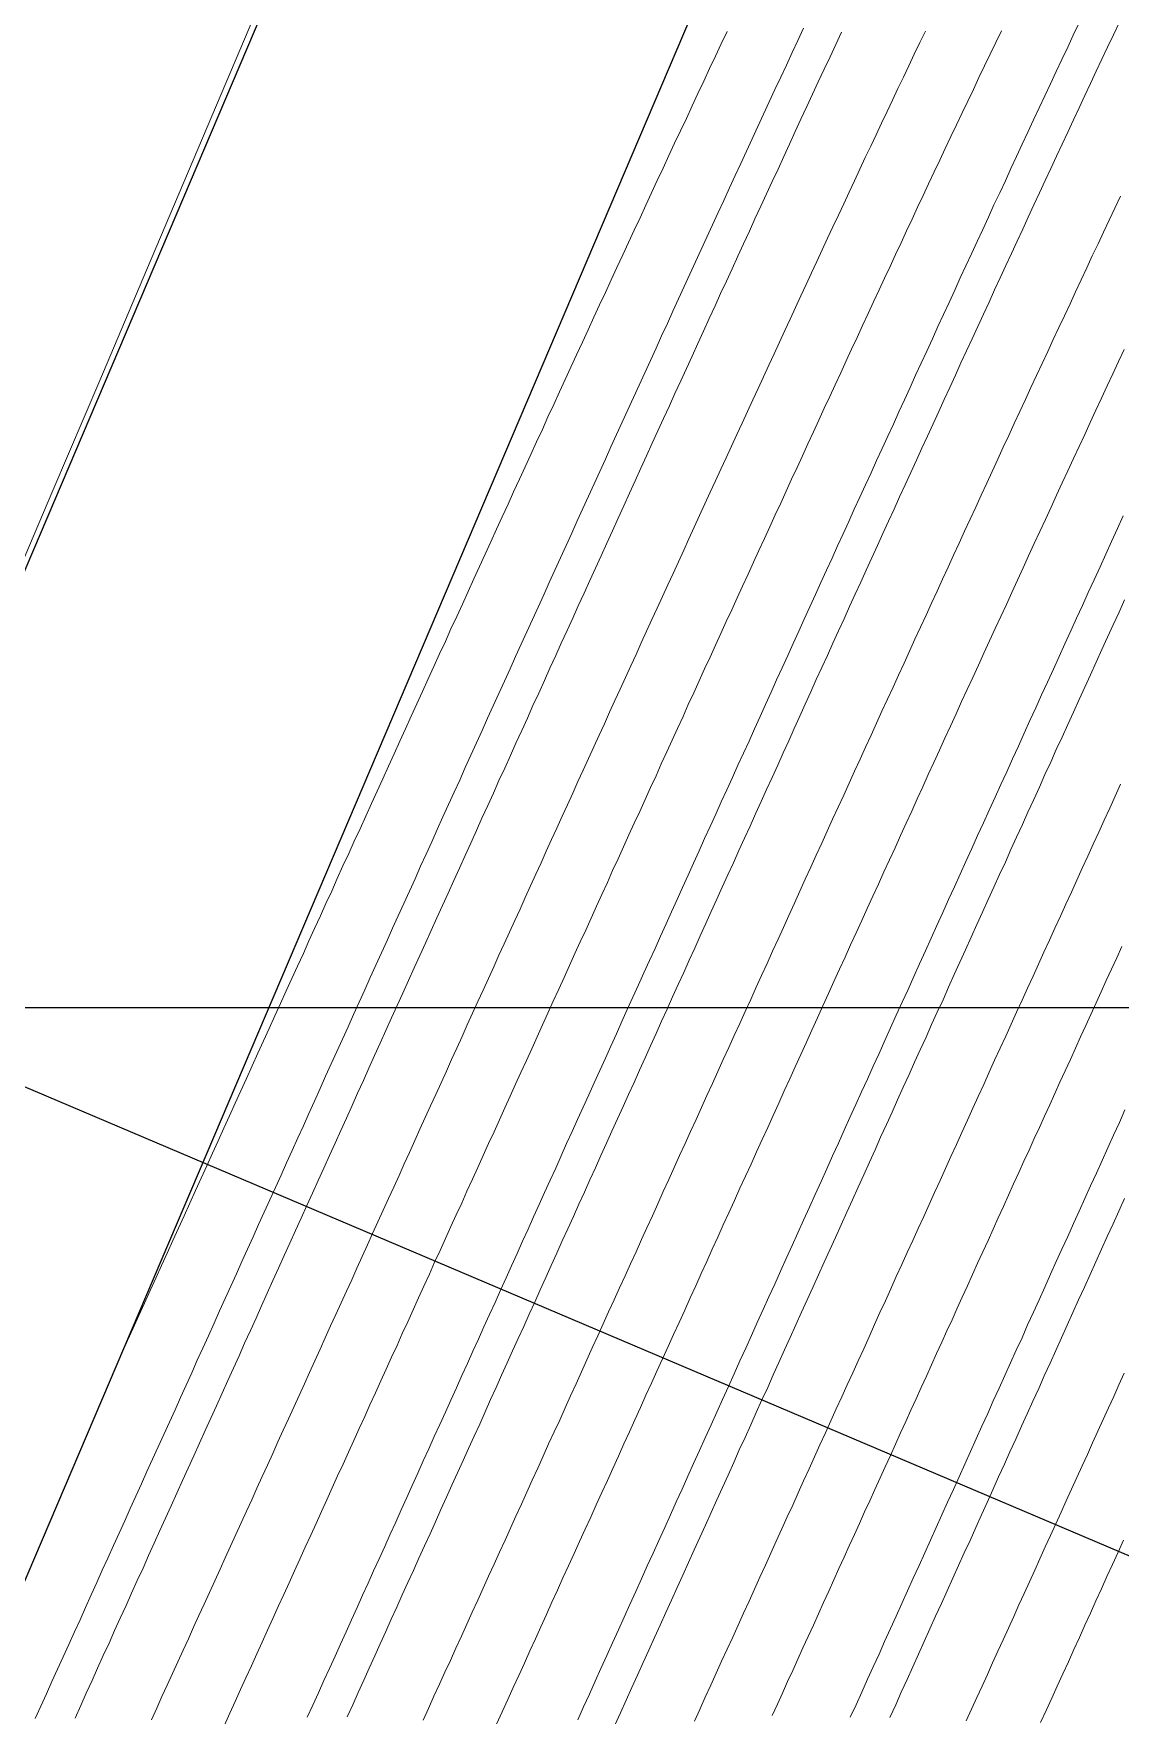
# Model space of a CAD drawing. Extents: x -5208 to -4788, y -2139 to -1842.
# Drawn here: x -4847 to -4840.41, y -1993.56 to -1983.37 of the extents above; entities that cross this region are included whole.
import ezdxf

# ---------------------------------------------------------------- set-up
doc = ezdxf.new("R2010")
doc.units = 0
doc.header["$LTSCALE"] = 7
doc.linetypes.add('CENTER', pattern=[2, 1.25, -0.25, 0.25, -0.25])
for name, color, linetype in [('CL', 1, 'CENTER'), ('D', 2, 'CONTINUOUS'), ('Trimetric', 7, 'CONTINUOUS')]:
    doc.layers.add(name, color=color, linetype=linetype)

# ---------------------------------------------------------------- blocks, each defined once
blk = doc.blocks.new('or')
at = {"layer": 'D'}
for p, q in [((1564.072, 179.358), (1569.15, 199.528)), ((1566.399, 178.772), (1571.477, 198.942))]:
    blk.add_line(p, q, dxfattribs=at)

msp = doc.modelspace()

# ---------------------------------------------------------------- linework, layer by layer
at = {"layer": 'CL'}
msp.add_line((-4848.208, -1989.257), (-4838.543, -1993.36), dxfattribs=at)
at = {"layer": 'D'}
msp.add_line((-4847.383, -1989.267), (-4809.645, -1989.267), dxfattribs=at)
at = {"layer": 'Trimetric', "color": 0, "linetype": 'Continuous', "lineweight": 18}
for points in [[(-4850.281, -1994.139), (-4849.998, -1993.472), (-4849.715, -1992.805), (-4849.431, -1992.138), (-4849.148, -1991.471), (-4848.865, -1990.804), (-4848.582, -1990.137), (-4848.299, -1989.469), (-4848.015, -1988.802), (-4847.732, -1988.135), (-4847.449, -1987.468), (-4847.166, -1986.801), (-4846.883, -1986.134), (-4846.599, -1985.467), (-4846.316, -1984.799), (-4846.033, -1984.132), (-4845.75, -1983.465), (-4845.467, -1982.798), (-4845.184, -1982.131), (-4844.9, -1981.464)], [(-4842.332, -1983.332), (-4842.367, -1983.407), (-4842.402, -1983.481), (-4842.436, -1983.556), (-4842.471, -1983.63), (-4842.506, -1983.705), (-4842.54, -1983.779), (-4842.575, -1983.854), (-4842.609, -1983.928), (-4842.644, -1984.003), (-4842.678, -1984.077), (-4842.713, -1984.152), (-4842.747, -1984.226), (-4842.781, -1984.301), (-4842.816, -1984.376), (-4842.85, -1984.45), (-4842.884, -1984.525), (-4842.919, -1984.599), (-4842.953, -1984.674), (-4842.987, -1984.749), (-4843.022, -1984.823), (-4843.056, -1984.898), (-4843.09, -1984.973), (-4843.124, -1985.047), (-4843.158, -1985.122), (-4843.193, -1985.197), (-4843.227, -1985.271), (-4843.261, -1985.346), (-4843.295, -1985.421), (-4843.329, -1985.495), (-4843.363, -1985.57), (-4843.397, -1985.645), (-4843.432, -1985.719), (-4843.466, -1985.794), (-4843.5, -1985.869), (-4843.534, -1985.944), (-4843.568, -1986.018), (-4843.602, -1986.093), (-4843.636, -1986.168), (-4843.67, -1986.243), (-4843.704, -1986.317), (-4843.738, -1986.392), (-4843.772, -1986.467), (-4843.806, -1986.542), (-4843.84, -1986.616), (-4843.874, -1986.691), (-4843.908, -1986.766), (-4843.942, -1986.841), (-4843.976, -1986.915), (-4844.01, -1986.99), (-4844.044, -1987.065), (-4844.078, -1987.14), (-4844.112, -1987.214), (-4844.146, -1987.289), (-4844.18, -1987.364), (-4844.214, -1987.439), (-4844.248, -1987.514), (-4844.281, -1987.588), (-4844.315, -1987.663), (-4844.349, -1987.738), (-4844.383, -1987.813), (-4844.417, -1987.888), (-4844.451, -1987.962), (-4844.485, -1988.037), (-4844.519, -1988.112), (-4844.553, -1988.187), (-4844.586, -1988.262), (-4844.62, -1988.337), (-4844.654, -1988.411), (-4844.688, -1988.486), (-4844.722, -1988.561), (-4844.756, -1988.636), (-4844.79, -1988.711), (-4844.824, -1988.785), (-4844.857, -1988.86), (-4844.891, -1988.935), (-4844.925, -1989.01), (-4844.959, -1989.085), (-4844.993, -1989.16), (-4845.027, -1989.234), (-4845.061, -1989.309), (-4845.094, -1989.384), (-4845.128, -1989.459), (-4845.162, -1989.534), (-4845.196, -1989.608), (-4845.23, -1989.683), (-4845.264, -1989.758), (-4845.297, -1989.833), (-4845.331, -1989.908), (-4845.365, -1989.983), (-4845.399, -1990.057), (-4845.433, -1990.132), (-4845.467, -1990.207), (-4845.5, -1990.282), (-4845.534, -1990.357), (-4845.568, -1990.432), (-4845.602, -1990.506), (-4845.636, -1990.581), (-4845.67, -1990.656), (-4845.703, -1990.731), (-4845.737, -1990.806), (-4845.771, -1990.881), (-4845.805, -1990.955), (-4845.839, -1991.03), (-4845.873, -1991.105), (-4845.906, -1991.18), (-4845.94, -1991.255), (-4845.974, -1991.33), (-4846.008, -1991.404), (-4846.042, -1991.479), (-4846.076, -1991.554), (-4846.109, -1991.629), (-4846.143, -1991.704), (-4846.177, -1991.779), (-4846.211, -1991.853), (-4846.245, -1991.928), (-4846.279, -1992.003), (-4846.313, -1992.078), (-4846.346, -1992.153), (-4846.38, -1992.227), (-4846.414, -1992.302), (-4846.448, -1992.377), (-4846.482, -1992.452), (-4846.516, -1992.527), (-4846.55, -1992.602), (-4846.584, -1992.676), (-4846.617, -1992.751), (-4846.651, -1992.826), (-4846.685, -1992.901), (-4846.719, -1992.976), (-4846.753, -1993.05), (-4846.787, -1993.125), (-4846.821, -1993.2), (-4846.855, -1993.275), (-4846.889, -1993.35), (-4846.923, -1993.424), (-4846.957, -1993.499), (-4846.991, -1993.574)], [(-4846.749, -1993.572), (-4846.715, -1993.496), (-4846.681, -1993.42), (-4846.646, -1993.345), (-4846.612, -1993.269), (-4846.578, -1993.193), (-4846.543, -1993.118), (-4846.509, -1993.042), (-4846.475, -1992.966), (-4846.44, -1992.89), (-4846.406, -1992.815), (-4846.372, -1992.739), (-4846.337, -1992.663), (-4846.303, -1992.587), (-4846.269, -1992.512), (-4846.235, -1992.436), (-4846.2, -1992.36), (-4846.166, -1992.285), (-4846.132, -1992.209), (-4846.097, -1992.133), (-4846.063, -1992.057), (-4846.029, -1991.982), (-4845.995, -1991.906), (-4845.96, -1991.83), (-4845.926, -1991.754), (-4845.892, -1991.679), (-4845.858, -1991.603), (-4845.823, -1991.527), (-4845.789, -1991.451), (-4845.755, -1991.376), (-4845.721, -1991.3), (-4845.686, -1991.224), (-4845.652, -1991.148), (-4845.618, -1991.073), (-4845.584, -1990.997), (-4845.549, -1990.921), (-4845.515, -1990.845), (-4845.481, -1990.77), (-4845.447, -1990.694), (-4845.412, -1990.618), (-4845.378, -1990.542), (-4845.344, -1990.467), (-4845.31, -1990.391), (-4845.275, -1990.315), (-4845.241, -1990.239), (-4845.207, -1990.164), (-4845.173, -1990.088), (-4845.138, -1990.012), (-4845.104, -1989.936), (-4845.07, -1989.861), (-4845.036, -1989.785), (-4845.001, -1989.709), (-4844.967, -1989.633), (-4844.933, -1989.558), (-4844.899, -1989.482), (-4844.864, -1989.406), (-4844.83, -1989.33), (-4844.796, -1989.255), (-4844.762, -1989.179), (-4844.727, -1989.103), (-4844.693, -1989.027), (-4844.659, -1988.952), (-4844.624, -1988.876), (-4844.59, -1988.8), (-4844.556, -1988.724), (-4844.522, -1988.649), (-4844.487, -1988.573), (-4844.453, -1988.497), (-4844.419, -1988.422), (-4844.384, -1988.346), (-4844.35, -1988.27), (-4844.316, -1988.194), (-4844.282, -1988.119), (-4844.247, -1988.043), (-4844.213, -1987.967), (-4844.179, -1987.891), (-4844.144, -1987.816), (-4844.11, -1987.74), (-4844.076, -1987.664), (-4844.041, -1987.589), (-4844.007, -1987.513), (-4843.973, -1987.437), (-4843.938, -1987.361), (-4843.904, -1987.286), (-4843.87, -1987.21), (-4843.835, -1987.134), (-4843.801, -1987.059), (-4843.766, -1986.983), (-4843.732, -1986.907), (-4843.698, -1986.832), (-4843.663, -1986.756), (-4843.629, -1986.68), (-4843.594, -1986.605), (-4843.56, -1986.529), (-4843.526, -1986.453), (-4843.491, -1986.378), (-4843.457, -1986.302), (-4843.422, -1986.226), (-4843.388, -1986.151), (-4843.353, -1986.075), (-4843.319, -1985.999), (-4843.284, -1985.924), (-4843.25, -1985.848), (-4843.215, -1985.772), (-4843.181, -1985.697), (-4843.146, -1985.621), (-4843.112, -1985.546), (-4843.077, -1985.47), (-4843.042, -1985.394), (-4843.008, -1985.319), (-4842.973, -1985.243), (-4842.939, -1985.168), (-4842.904, -1985.092), (-4842.869, -1985.016), (-4842.835, -1984.941), (-4842.8, -1984.865), (-4842.765, -1984.79), (-4842.731, -1984.714), (-4842.696, -1984.639), (-4842.661, -1984.563), (-4842.627, -1984.488), (-4842.592, -1984.412), (-4842.557, -1984.337), (-4842.522, -1984.261), (-4842.487, -1984.186), (-4842.452, -1984.11), (-4842.418, -1984.035), (-4842.383, -1983.959), (-4842.348, -1983.884), (-4842.313, -1983.808), (-4842.278, -1983.733), (-4842.243, -1983.658), (-4842.208, -1983.582), (-4842.172, -1983.507), (-4842.137, -1983.431), (-4842.102, -1983.356)], [(-4846.478, -1991.389), (-4846.465, -1991.36), (-4846.431, -1991.284), (-4846.397, -1991.209), (-4846.362, -1991.133), (-4846.328, -1991.057), (-4846.294, -1990.982), (-4846.259, -1990.906), (-4846.225, -1990.83), (-4846.19, -1990.755), (-4846.156, -1990.679), (-4846.122, -1990.603), (-4846.087, -1990.528), (-4846.053, -1990.452), (-4846.019, -1990.376), (-4845.984, -1990.301), (-4845.95, -1990.225), (-4845.915, -1990.149), (-4845.881, -1990.074), (-4845.847, -1989.998), (-4845.812, -1989.922), (-4845.778, -1989.847), (-4845.744, -1989.771), (-4845.709, -1989.696), (-4845.675, -1989.62), (-4845.64, -1989.544), (-4845.606, -1989.469), (-4845.572, -1989.393), (-4845.537, -1989.317), (-4845.503, -1989.242), (-4845.469, -1989.166), (-4845.434, -1989.09), (-4845.4, -1989.015), (-4845.365, -1988.939), (-4845.331, -1988.863), (-4845.297, -1988.788), (-4845.262, -1988.712), (-4845.228, -1988.636), (-4845.193, -1988.561), (-4845.159, -1988.485), (-4845.125, -1988.409), (-4845.09, -1988.334), (-4845.056, -1988.258), (-4845.021, -1988.183), (-4844.987, -1988.107), (-4844.952, -1988.031), (-4844.918, -1987.956), (-4844.884, -1987.88), (-4844.849, -1987.804), (-4844.815, -1987.729), (-4844.78, -1987.653), (-4844.746, -1987.578), (-4844.711, -1987.502), (-4844.677, -1987.426), (-4844.642, -1987.351), (-4844.608, -1987.275), (-4844.573, -1987.2), (-4844.539, -1987.124), (-4844.504, -1987.048), (-4844.47, -1986.973), (-4844.435, -1986.897), (-4844.401, -1986.822), (-4844.366, -1986.746), (-4844.332, -1986.67), (-4844.297, -1986.595), (-4844.263, -1986.519), (-4844.228, -1986.444), (-4844.193, -1986.368), (-4844.159, -1986.293), (-4844.124, -1986.217), (-4844.09, -1986.141), (-4844.055, -1986.066), (-4844.02, -1985.99), (-4843.986, -1985.915), (-4843.951, -1985.839), (-4843.916, -1985.764), (-4843.882, -1985.688), (-4843.847, -1985.613), (-4843.812, -1985.537), (-4843.777, -1985.462), (-4843.743, -1985.386), (-4843.708, -1985.311), (-4843.673, -1985.235), (-4843.638, -1985.16), (-4843.604, -1985.084), (-4843.569, -1985.009), (-4843.534, -1984.934), (-4843.499, -1984.858), (-4843.464, -1984.783), (-4843.429, -1984.707), (-4843.394, -1984.632), (-4843.359, -1984.557), (-4843.324, -1984.481), (-4843.289, -1984.406), (-4843.254, -1984.33), (-4843.219, -1984.255), (-4843.184, -1984.18), (-4843.149, -1984.104), (-4843.114, -1984.029), (-4843.079, -1983.954), (-4843.043, -1983.879), (-4843.008, -1983.803), (-4842.973, -1983.728), (-4842.938, -1983.653), (-4842.902, -1983.578), (-4842.867, -1983.503), (-4842.831, -1983.427), (-4842.796, -1983.352)], [(-4841.594, -1983.351), (-4841.628, -1983.42), (-4841.661, -1983.49), (-4841.694, -1983.56), (-4841.727, -1983.629), (-4841.76, -1983.699), (-4841.793, -1983.768), (-4841.826, -1983.838), (-4841.859, -1983.908), (-4841.892, -1983.978), (-4841.925, -1984.047), (-4841.958, -1984.117), (-4841.991, -1984.187), (-4842.023, -1984.257), (-4842.056, -1984.327), (-4842.089, -1984.396), (-4842.121, -1984.466), (-4842.154, -1984.536), (-4842.187, -1984.606), (-4842.219, -1984.676), (-4842.252, -1984.746), (-4842.284, -1984.816), (-4842.317, -1984.885), (-4842.349, -1984.955), (-4842.382, -1985.025), (-4842.414, -1985.095), (-4842.446, -1985.165), (-4842.479, -1985.235), (-4842.511, -1985.305), (-4842.543, -1985.375), (-4842.576, -1985.445), (-4842.608, -1985.515), (-4842.64, -1985.585), (-4842.673, -1985.655), (-4842.705, -1985.725), (-4842.737, -1985.795), (-4842.769, -1985.865), (-4842.802, -1985.935), (-4842.834, -1986.005), (-4842.866, -1986.075), (-4842.898, -1986.145), (-4842.93, -1986.215), (-4842.963, -1986.285), (-4842.995, -1986.356), (-4843.027, -1986.426), (-4843.059, -1986.496), (-4843.091, -1986.566), (-4843.123, -1986.636), (-4843.155, -1986.706), (-4843.187, -1986.776), (-4843.22, -1986.846), (-4843.252, -1986.916), (-4843.284, -1986.986), (-4843.316, -1987.056), (-4843.348, -1987.127), (-4843.38, -1987.197), (-4843.412, -1987.267), (-4843.444, -1987.337), (-4843.476, -1987.407), (-4843.508, -1987.477), (-4843.54, -1987.547), (-4843.572, -1987.617), (-4843.604, -1987.688), (-4843.636, -1987.758), (-4843.668, -1987.828), (-4843.7, -1987.898), (-4843.732, -1987.968), (-4843.764, -1988.038), (-4843.796, -1988.108), (-4843.828, -1988.179), (-4843.86, -1988.249), (-4843.892, -1988.319), (-4843.924, -1988.389), (-4843.956, -1988.459), (-4843.988, -1988.529), (-4844.02, -1988.6), (-4844.051, -1988.67), (-4844.083, -1988.74), (-4844.115, -1988.81), (-4844.147, -1988.88), (-4844.179, -1988.95), (-4844.211, -1989.021), (-4844.243, -1989.091), (-4844.275, -1989.161), (-4844.307, -1989.231), (-4844.339, -1989.301), (-4844.371, -1989.371), (-4844.403, -1989.442), (-4844.435, -1989.512), (-4844.466, -1989.582), (-4844.498, -1989.652), (-4844.53, -1989.722), (-4844.562, -1989.793), (-4844.594, -1989.863), (-4844.626, -1989.933), (-4844.658, -1990.003), (-4844.69, -1990.073), (-4844.722, -1990.144), (-4844.753, -1990.214), (-4844.785, -1990.284), (-4844.817, -1990.354), (-4844.849, -1990.424), (-4844.881, -1990.494), (-4844.913, -1990.565), (-4844.945, -1990.635), (-4844.977, -1990.705), (-4845.009, -1990.775), (-4845.04, -1990.845), (-4845.072, -1990.916), (-4845.104, -1990.986), (-4845.136, -1991.056), (-4845.168, -1991.126), (-4845.2, -1991.196), (-4845.232, -1991.267), (-4845.264, -1991.337), (-4845.296, -1991.407), (-4845.327, -1991.477), (-4845.359, -1991.547), (-4845.391, -1991.617), (-4845.423, -1991.688), (-4845.455, -1991.758), (-4845.487, -1991.828), (-4845.519, -1991.898), (-4845.551, -1991.968), (-4845.583, -1992.039), (-4845.615, -1992.109), (-4845.646, -1992.179), (-4845.678, -1992.249), (-4845.71, -1992.319), (-4845.742, -1992.389), (-4845.774, -1992.46), (-4845.806, -1992.53), (-4845.838, -1992.6), (-4845.87, -1992.67), (-4845.902, -1992.74), (-4845.934, -1992.81), (-4845.966, -1992.881), (-4845.998, -1992.951), (-4846.03, -1993.021), (-4846.062, -1993.091), (-4846.094, -1993.161), (-4846.126, -1993.231), (-4846.158, -1993.301), (-4846.19, -1993.372), (-4846.222, -1993.442), (-4846.254, -1993.512), (-4846.286, -1993.582)], [(-4845.844, -1993.615), (-4845.811, -1993.543), (-4845.779, -1993.471), (-4845.746, -1993.399), (-4845.713, -1993.327), (-4845.68, -1993.255), (-4845.648, -1993.183), (-4845.615, -1993.111), (-4845.582, -1993.04), (-4845.549, -1992.968), (-4845.517, -1992.896), (-4845.484, -1992.824), (-4845.451, -1992.752), (-4845.419, -1992.68), (-4845.386, -1992.608), (-4845.353, -1992.536), (-4845.32, -1992.464), (-4845.288, -1992.392), (-4845.255, -1992.321), (-4845.222, -1992.249), (-4845.19, -1992.177), (-4845.157, -1992.105), (-4845.124, -1992.033), (-4845.091, -1991.961), (-4845.059, -1991.889), (-4845.026, -1991.817), (-4844.993, -1991.745), (-4844.961, -1991.673), (-4844.928, -1991.601), (-4844.895, -1991.529), (-4844.863, -1991.458), (-4844.83, -1991.386), (-4844.797, -1991.314), (-4844.765, -1991.242), (-4844.732, -1991.17), (-4844.699, -1991.098), (-4844.667, -1991.026), (-4844.634, -1990.954), (-4844.601, -1990.882), (-4844.569, -1990.81), (-4844.536, -1990.738), (-4844.503, -1990.666), (-4844.471, -1990.594), (-4844.438, -1990.523), (-4844.405, -1990.451), (-4844.373, -1990.379), (-4844.34, -1990.307), (-4844.307, -1990.235), (-4844.275, -1990.163), (-4844.242, -1990.091), (-4844.209, -1990.019), (-4844.176, -1989.947), (-4844.144, -1989.875), (-4844.111, -1989.803), (-4844.078, -1989.731), (-4844.046, -1989.66), (-4844.013, -1989.588), (-4843.98, -1989.516), (-4843.948, -1989.444), (-4843.915, -1989.372), (-4843.882, -1989.3), (-4843.85, -1989.228), (-4843.817, -1989.156), (-4843.784, -1989.084), (-4843.751, -1989.012), (-4843.719, -1988.94), (-4843.686, -1988.868), (-4843.653, -1988.797), (-4843.621, -1988.725), (-4843.588, -1988.653), (-4843.555, -1988.581), (-4843.522, -1988.509), (-4843.49, -1988.437), (-4843.457, -1988.365), (-4843.424, -1988.293), (-4843.391, -1988.221), (-4843.359, -1988.15), (-4843.326, -1988.078), (-4843.293, -1988.006), (-4843.26, -1987.934), (-4843.227, -1987.862), (-4843.195, -1987.79), (-4843.162, -1987.718), (-4843.129, -1987.646), (-4843.096, -1987.575), (-4843.063, -1987.503), (-4843.031, -1987.431), (-4842.998, -1987.359), (-4842.965, -1987.287), (-4842.932, -1987.215), (-4842.899, -1987.143), (-4842.866, -1987.072), (-4842.834, -1987), (-4842.801, -1986.928), (-4842.768, -1986.856), (-4842.735, -1986.784), (-4842.702, -1986.713), (-4842.669, -1986.641), (-4842.636, -1986.569), (-4842.603, -1986.497), (-4842.57, -1986.425), (-4842.537, -1986.354), (-4842.504, -1986.282), (-4842.471, -1986.21), (-4842.438, -1986.138), (-4842.405, -1986.066), (-4842.372, -1985.995), (-4842.339, -1985.923), (-4842.306, -1985.851), (-4842.273, -1985.779), (-4842.24, -1985.708), (-4842.207, -1985.636), (-4842.174, -1985.564), (-4842.14, -1985.493), (-4842.107, -1985.421), (-4842.074, -1985.349), (-4842.041, -1985.277), (-4842.008, -1985.206), (-4841.975, -1985.134), (-4841.941, -1985.062), (-4841.908, -1984.991), (-4841.875, -1984.919), (-4841.841, -1984.848), (-4841.808, -1984.776), (-4841.775, -1984.704), (-4841.741, -1984.633), (-4841.708, -1984.561), (-4841.674, -1984.49), (-4841.641, -1984.418), (-4841.607, -1984.347), (-4841.574, -1984.275), (-4841.54, -1984.204), (-4841.506, -1984.132), (-4841.473, -1984.061), (-4841.439, -1983.989), (-4841.405, -1983.918), (-4841.371, -1983.846), (-4841.337, -1983.775), (-4841.303, -1983.704), (-4841.269, -1983.632), (-4841.235, -1983.561), (-4841.201, -1983.49), (-4841.167, -1983.419), (-4841.133, -1983.348)], [(-4840.662, -1983.301), (-4840.697, -1983.375), (-4840.731, -1983.448), (-4840.766, -1983.522), (-4840.8, -1983.595), (-4840.835, -1983.669), (-4840.869, -1983.742), (-4840.904, -1983.816), (-4840.938, -1983.889), (-4840.972, -1983.963), (-4841.007, -1984.036), (-4841.041, -1984.11), (-4841.075, -1984.183), (-4841.109, -1984.257), (-4841.143, -1984.331), (-4841.178, -1984.404), (-4841.212, -1984.478), (-4841.246, -1984.552), (-4841.28, -1984.625), (-4841.314, -1984.699), (-4841.348, -1984.773), (-4841.382, -1984.846), (-4841.416, -1984.92), (-4841.45, -1984.994), (-4841.484, -1985.068), (-4841.518, -1985.141), (-4841.551, -1985.215), (-4841.585, -1985.289), (-4841.619, -1985.362), (-4841.653, -1985.436), (-4841.687, -1985.51), (-4841.721, -1985.584), (-4841.755, -1985.658), (-4841.788, -1985.731), (-4841.822, -1985.805), (-4841.856, -1985.879), (-4841.89, -1985.953), (-4841.923, -1986.027), (-4841.957, -1986.1), (-4841.991, -1986.174), (-4842.025, -1986.248), (-4842.058, -1986.322), (-4842.092, -1986.396), (-4842.126, -1986.47), (-4842.159, -1986.543), (-4842.193, -1986.617), (-4842.227, -1986.691), (-4842.26, -1986.765), (-4842.294, -1986.839), (-4842.328, -1986.913), (-4842.361, -1986.987), (-4842.395, -1987.061), (-4842.428, -1987.134), (-4842.462, -1987.208), (-4842.496, -1987.282), (-4842.529, -1987.356), (-4842.563, -1987.43), (-4842.596, -1987.504), (-4842.63, -1987.578), (-4842.663, -1987.652), (-4842.697, -1987.726), (-4842.73, -1987.799), (-4842.764, -1987.873), (-4842.798, -1987.947), (-4842.831, -1988.021), (-4842.865, -1988.095), (-4842.898, -1988.169), (-4842.932, -1988.243), (-4842.965, -1988.317), (-4842.999, -1988.391), (-4843.032, -1988.465), (-4843.066, -1988.539), (-4843.099, -1988.613), (-4843.133, -1988.687), (-4843.166, -1988.76), (-4843.2, -1988.834), (-4843.233, -1988.908), (-4843.267, -1988.982), (-4843.3, -1989.056), (-4843.334, -1989.13), (-4843.367, -1989.204), (-4843.401, -1989.278), (-4843.434, -1989.352), (-4843.467, -1989.426), (-4843.501, -1989.5), (-4843.534, -1989.574), (-4843.568, -1989.648), (-4843.601, -1989.722), (-4843.635, -1989.796), (-4843.668, -1989.87), (-4843.702, -1989.944), (-4843.735, -1990.018), (-4843.769, -1990.091), (-4843.802, -1990.165), (-4843.835, -1990.239), (-4843.869, -1990.313), (-4843.902, -1990.387), (-4843.936, -1990.461), (-4843.969, -1990.535), (-4844.003, -1990.609), (-4844.036, -1990.683), (-4844.069, -1990.757), (-4844.103, -1990.831), (-4844.136, -1990.905), (-4844.17, -1990.979), (-4844.203, -1991.053), (-4844.237, -1991.127), (-4844.27, -1991.201), (-4844.304, -1991.275), (-4844.337, -1991.349), (-4844.37, -1991.423), (-4844.404, -1991.497), (-4844.437, -1991.571), (-4844.471, -1991.645), (-4844.504, -1991.719), (-4844.538, -1991.792), (-4844.571, -1991.866), (-4844.604, -1991.94), (-4844.638, -1992.014), (-4844.671, -1992.088), (-4844.705, -1992.162), (-4844.738, -1992.236), (-4844.772, -1992.31), (-4844.805, -1992.384), (-4844.839, -1992.458), (-4844.872, -1992.532), (-4844.906, -1992.606), (-4844.939, -1992.68), (-4844.973, -1992.754), (-4845.006, -1992.828), (-4845.039, -1992.902), (-4845.073, -1992.976), (-4845.106, -1993.05), (-4845.14, -1993.124), (-4845.173, -1993.197), (-4845.207, -1993.271), (-4845.24, -1993.345), (-4845.274, -1993.419), (-4845.307, -1993.493), (-4845.341, -1993.567)], [(-4845.1, -1993.564), (-4845.066, -1993.491), (-4845.033, -1993.417), (-4844.999, -1993.343), (-4844.966, -1993.269), (-4844.932, -1993.195), (-4844.899, -1993.121), (-4844.865, -1993.047), (-4844.832, -1992.973), (-4844.798, -1992.899), (-4844.765, -1992.825), (-4844.731, -1992.751), (-4844.698, -1992.677), (-4844.664, -1992.603), (-4844.631, -1992.529), (-4844.597, -1992.456), (-4844.564, -1992.382), (-4844.531, -1992.308), (-4844.497, -1992.234), (-4844.464, -1992.16), (-4844.43, -1992.086), (-4844.397, -1992.012), (-4844.363, -1991.938), (-4844.33, -1991.864), (-4844.296, -1991.79), (-4844.263, -1991.716), (-4844.23, -1991.642), (-4844.196, -1991.568), (-4844.163, -1991.494), (-4844.129, -1991.42), (-4844.096, -1991.346), (-4844.062, -1991.272), (-4844.029, -1991.199), (-4843.996, -1991.125), (-4843.962, -1991.051), (-4843.929, -1990.977), (-4843.895, -1990.903), (-4843.862, -1990.829), (-4843.828, -1990.755), (-4843.795, -1990.681), (-4843.762, -1990.607), (-4843.728, -1990.533), (-4843.695, -1990.459), (-4843.661, -1990.385), (-4843.628, -1990.311), (-4843.594, -1990.237), (-4843.561, -1990.163), (-4843.527, -1990.089), (-4843.494, -1990.015), (-4843.461, -1989.941), (-4843.427, -1989.867), (-4843.394, -1989.794), (-4843.36, -1989.72), (-4843.327, -1989.646), (-4843.293, -1989.572), (-4843.26, -1989.498), (-4843.226, -1989.424), (-4843.193, -1989.35), (-4843.159, -1989.276), (-4843.126, -1989.202), (-4843.093, -1989.128), (-4843.059, -1989.054), (-4843.026, -1988.98), (-4842.992, -1988.906), (-4842.959, -1988.832), (-4842.925, -1988.758), (-4842.892, -1988.685), (-4842.858, -1988.611), (-4842.825, -1988.537), (-4842.791, -1988.463), (-4842.758, -1988.389), (-4842.724, -1988.315), (-4842.691, -1988.241), (-4842.657, -1988.167), (-4842.624, -1988.093), (-4842.59, -1988.019), (-4842.557, -1987.945), (-4842.523, -1987.872), (-4842.489, -1987.798), (-4842.456, -1987.724), (-4842.422, -1987.65), (-4842.389, -1987.576), (-4842.355, -1987.502), (-4842.322, -1987.428), (-4842.288, -1987.354), (-4842.255, -1987.28), (-4842.221, -1987.207), (-4842.187, -1987.133), (-4842.154, -1987.059), (-4842.12, -1986.985), (-4842.086, -1986.911), (-4842.053, -1986.837), (-4842.019, -1986.763), (-4841.986, -1986.69), (-4841.952, -1986.616), (-4841.918, -1986.542), (-4841.885, -1986.468), (-4841.851, -1986.394), (-4841.817, -1986.32), (-4841.783, -1986.247), (-4841.75, -1986.173), (-4841.716, -1986.099), (-4841.682, -1986.025), (-4841.648, -1985.951), (-4841.615, -1985.878), (-4841.581, -1985.804), (-4841.547, -1985.73), (-4841.513, -1985.656), (-4841.479, -1985.582), (-4841.446, -1985.509), (-4841.412, -1985.435), (-4841.378, -1985.361), (-4841.344, -1985.287), (-4841.31, -1985.214), (-4841.276, -1985.14), (-4841.242, -1985.066), (-4841.208, -1984.993), (-4841.174, -1984.919), (-4841.14, -1984.845), (-4841.106, -1984.771), (-4841.072, -1984.698), (-4841.038, -1984.624), (-4841.004, -1984.55), (-4840.97, -1984.477), (-4840.936, -1984.403), (-4840.902, -1984.33), (-4840.868, -1984.256), (-4840.833, -1984.182), (-4840.799, -1984.109), (-4840.765, -1984.035), (-4840.731, -1983.962), (-4840.696, -1983.888), (-4840.662, -1983.815), (-4840.627, -1983.741), (-4840.593, -1983.668), (-4840.558, -1983.594), (-4840.524, -1983.521), (-4840.489, -1983.447), (-4840.454, -1983.374), (-4840.42, -1983.301)], [(-4840.411, -1984.351), (-4840.445, -1984.423), (-4840.479, -1984.495), (-4840.513, -1984.568), (-4840.547, -1984.64), (-4840.582, -1984.712), (-4840.615, -1984.785), (-4840.649, -1984.857), (-4840.683, -1984.93), (-4840.717, -1985.002), (-4840.751, -1985.075), (-4840.785, -1985.147), (-4840.819, -1985.22), (-4840.852, -1985.292), (-4840.886, -1985.365), (-4840.92, -1985.437), (-4840.954, -1985.51), (-4840.987, -1985.582), (-4841.021, -1985.655), (-4841.055, -1985.727), (-4841.088, -1985.8), (-4841.122, -1985.872), (-4841.155, -1985.945), (-4841.189, -1986.018), (-4841.222, -1986.09), (-4841.256, -1986.163), (-4841.289, -1986.235), (-4841.323, -1986.308), (-4841.356, -1986.381), (-4841.39, -1986.453), (-4841.423, -1986.526), (-4841.456, -1986.599), (-4841.49, -1986.671), (-4841.523, -1986.744), (-4841.557, -1986.817), (-4841.59, -1986.889), (-4841.623, -1986.962), (-4841.657, -1987.035), (-4841.69, -1987.107), (-4841.723, -1987.18), (-4841.757, -1987.253), (-4841.79, -1987.326), (-4841.823, -1987.398), (-4841.857, -1987.471), (-4841.89, -1987.544), (-4841.923, -1987.616), (-4841.956, -1987.689), (-4841.99, -1987.762), (-4842.023, -1987.835), (-4842.056, -1987.907), (-4842.089, -1987.98), (-4842.122, -1988.053), (-4842.156, -1988.126), (-4842.189, -1988.198), (-4842.222, -1988.271), (-4842.255, -1988.344), (-4842.289, -1988.417), (-4842.322, -1988.489), (-4842.355, -1988.562), (-4842.388, -1988.635), (-4842.421, -1988.708), (-4842.454, -1988.781), (-4842.487, -1988.853), (-4842.521, -1988.926), (-4842.554, -1988.999), (-4842.587, -1989.072), (-4842.62, -1989.144), (-4842.653, -1989.217), (-4842.686, -1989.29), (-4842.719, -1989.363), (-4842.753, -1989.436), (-4842.786, -1989.508), (-4842.819, -1989.581), (-4842.852, -1989.654), (-4842.885, -1989.727), (-4842.918, -1989.8), (-4842.951, -1989.872), (-4842.984, -1989.945), (-4843.017, -1990.018), (-4843.05, -1990.091), (-4843.084, -1990.164), (-4843.117, -1990.236), (-4843.15, -1990.309), (-4843.183, -1990.382), (-4843.216, -1990.455), (-4843.249, -1990.528), (-4843.282, -1990.601), (-4843.315, -1990.673), (-4843.348, -1990.746), (-4843.381, -1990.819), (-4843.414, -1990.892), (-4843.448, -1990.965), (-4843.481, -1991.037), (-4843.514, -1991.11), (-4843.547, -1991.183), (-4843.58, -1991.256), (-4843.613, -1991.329), (-4843.646, -1991.401), (-4843.679, -1991.474), (-4843.712, -1991.547), (-4843.745, -1991.62), (-4843.778, -1991.693), (-4843.811, -1991.766), (-4843.845, -1991.838), (-4843.878, -1991.911), (-4843.911, -1991.984), (-4843.944, -1992.057), (-4843.977, -1992.13), (-4844.01, -1992.202), (-4844.043, -1992.275), (-4844.076, -1992.348), (-4844.109, -1992.421), (-4844.142, -1992.494), (-4844.175, -1992.566), (-4844.209, -1992.639), (-4844.242, -1992.712), (-4844.275, -1992.785), (-4844.308, -1992.858), (-4844.341, -1992.93), (-4844.374, -1993.003), (-4844.407, -1993.076), (-4844.44, -1993.149), (-4844.473, -1993.222), (-4844.507, -1993.294), (-4844.54, -1993.367), (-4844.573, -1993.44), (-4844.606, -1993.513), (-4844.639, -1993.585)], [(-4844.193, -1993.608), (-4844.16, -1993.534), (-4844.126, -1993.46), (-4844.092, -1993.386), (-4844.059, -1993.313), (-4844.025, -1993.239), (-4843.992, -1993.165), (-4843.958, -1993.091), (-4843.925, -1993.018), (-4843.891, -1992.944), (-4843.858, -1992.87), (-4843.824, -1992.796), (-4843.791, -1992.723), (-4843.757, -1992.649), (-4843.723, -1992.575), (-4843.69, -1992.501), (-4843.656, -1992.428), (-4843.623, -1992.354), (-4843.589, -1992.28), (-4843.556, -1992.206), (-4843.522, -1992.132), (-4843.489, -1992.059), (-4843.455, -1991.985), (-4843.422, -1991.911), (-4843.388, -1991.837), (-4843.355, -1991.764), (-4843.321, -1991.69), (-4843.288, -1991.616), (-4843.254, -1991.542), (-4843.221, -1991.469), (-4843.187, -1991.395), (-4843.154, -1991.321), (-4843.12, -1991.247), (-4843.087, -1991.174), (-4843.053, -1991.1), (-4843.02, -1991.026), (-4842.986, -1990.952), (-4842.953, -1990.879), (-4842.919, -1990.805), (-4842.886, -1990.731), (-4842.852, -1990.657), (-4842.819, -1990.583), (-4842.785, -1990.51), (-4842.751, -1990.436), (-4842.718, -1990.362), (-4842.684, -1990.288), (-4842.651, -1990.215), (-4842.617, -1990.141), (-4842.584, -1990.067), (-4842.55, -1989.993), (-4842.517, -1989.92), (-4842.483, -1989.846), (-4842.45, -1989.772), (-4842.416, -1989.698), (-4842.383, -1989.625), (-4842.349, -1989.551), (-4842.315, -1989.477), (-4842.282, -1989.403), (-4842.248, -1989.33), (-4842.215, -1989.256), (-4842.181, -1989.182), (-4842.148, -1989.108), (-4842.114, -1989.035), (-4842.08, -1988.961), (-4842.047, -1988.887), (-4842.013, -1988.814), (-4841.98, -1988.74), (-4841.946, -1988.666), (-4841.912, -1988.592), (-4841.879, -1988.519), (-4841.845, -1988.445), (-4841.812, -1988.371), (-4841.778, -1988.298), (-4841.744, -1988.224), (-4841.711, -1988.15), (-4841.677, -1988.076), (-4841.643, -1988.003), (-4841.61, -1987.929), (-4841.576, -1987.855), (-4841.542, -1987.782), (-4841.509, -1987.708), (-4841.475, -1987.634), (-4841.441, -1987.561), (-4841.407, -1987.487), (-4841.374, -1987.413), (-4841.34, -1987.34), (-4841.306, -1987.266), (-4841.272, -1987.192), (-4841.239, -1987.119), (-4841.205, -1987.045), (-4841.171, -1986.971), (-4841.137, -1986.898), (-4841.103, -1986.824), (-4841.07, -1986.751), (-4841.036, -1986.677), (-4841.002, -1986.603), (-4840.968, -1986.53), (-4840.934, -1986.456), (-4840.9, -1986.383), (-4840.866, -1986.309), (-4840.832, -1986.235), (-4840.798, -1986.162), (-4840.764, -1986.088), (-4840.73, -1986.015), (-4840.696, -1985.941), (-4840.662, -1985.868), (-4840.628, -1985.794), (-4840.594, -1985.721), (-4840.56, -1985.647), (-4840.526, -1985.574), (-4840.492, -1985.5), (-4840.458, -1985.427), (-4840.423, -1985.353), (-4840.389, -1985.28)], [(-4840.394, -1986.287), (-4840.429, -1986.365), (-4840.465, -1986.442), (-4840.5, -1986.52), (-4840.535, -1986.597), (-4840.571, -1986.675), (-4840.606, -1986.752), (-4840.642, -1986.83), (-4840.677, -1986.907), (-4840.713, -1986.985), (-4840.748, -1987.062), (-4840.783, -1987.14), (-4840.818, -1987.217), (-4840.854, -1987.295), (-4840.889, -1987.372), (-4840.924, -1987.45), (-4840.96, -1987.527), (-4840.995, -1987.605), (-4841.03, -1987.682), (-4841.066, -1987.76), (-4841.101, -1987.838), (-4841.136, -1987.915), (-4841.171, -1987.993), (-4841.207, -1988.07), (-4841.242, -1988.148), (-4841.277, -1988.225), (-4841.312, -1988.303), (-4841.348, -1988.381), (-4841.383, -1988.458), (-4841.418, -1988.536), (-4841.453, -1988.613), (-4841.488, -1988.691), (-4841.524, -1988.769), (-4841.559, -1988.846), (-4841.594, -1988.924), (-4841.629, -1989.001), (-4841.664, -1989.079), (-4841.699, -1989.157), (-4841.735, -1989.234), (-4841.77, -1989.312), (-4841.805, -1989.39), (-4841.84, -1989.467), (-4841.875, -1989.545), (-4841.91, -1989.622), (-4841.945, -1989.7), (-4841.981, -1989.778), (-4842.016, -1989.855), (-4842.051, -1989.933), (-4842.086, -1990.01), (-4842.121, -1990.088), (-4842.156, -1990.166), (-4842.191, -1990.243), (-4842.226, -1990.321), (-4842.262, -1990.399), (-4842.297, -1990.476), (-4842.332, -1990.554), (-4842.367, -1990.632), (-4842.402, -1990.709), (-4842.437, -1990.787), (-4842.472, -1990.864), (-4842.507, -1990.942), (-4842.542, -1991.02), (-4842.578, -1991.097), (-4842.613, -1991.175), (-4842.648, -1991.253), (-4842.683, -1991.33), (-4842.718, -1991.408), (-4842.753, -1991.486), (-4842.788, -1991.563), (-4842.823, -1991.641), (-4842.858, -1991.718), (-4842.893, -1991.796), (-4842.929, -1991.874), (-4842.964, -1991.951), (-4842.999, -1992.029), (-4843.034, -1992.107), (-4843.069, -1992.184), (-4843.104, -1992.262), (-4843.139, -1992.34), (-4843.174, -1992.417), (-4843.209, -1992.495), (-4843.245, -1992.572), (-4843.28, -1992.65), (-4843.315, -1992.728), (-4843.35, -1992.805), (-4843.385, -1992.883), (-4843.42, -1992.961), (-4843.455, -1993.038), (-4843.49, -1993.116), (-4843.526, -1993.193), (-4843.561, -1993.271), (-4843.596, -1993.349), (-4843.631, -1993.426), (-4843.666, -1993.504), (-4843.701, -1993.582)], [(-4843.476, -1993.614), (-4843.442, -1993.539), (-4843.407, -1993.463), (-4843.373, -1993.387), (-4843.339, -1993.311), (-4843.304, -1993.236), (-4843.27, -1993.16), (-4843.236, -1993.084), (-4843.202, -1993.008), (-4843.167, -1992.932), (-4843.133, -1992.857), (-4843.099, -1992.781), (-4843.064, -1992.705), (-4843.03, -1992.629), (-4842.996, -1992.553), (-4842.962, -1992.478), (-4842.927, -1992.402), (-4842.893, -1992.326), (-4842.859, -1992.25), (-4842.824, -1992.174), (-4842.79, -1992.099), (-4842.756, -1992.023), (-4842.722, -1991.947), (-4842.687, -1991.871), (-4842.653, -1991.795), (-4842.619, -1991.72), (-4842.585, -1991.644), (-4842.55, -1991.568), (-4842.516, -1991.492), (-4842.482, -1991.417), (-4842.448, -1991.341), (-4842.413, -1991.265), (-4842.379, -1991.189), (-4842.345, -1991.113), (-4842.31, -1991.038), (-4842.276, -1990.962), (-4842.242, -1990.886), (-4842.208, -1990.81), (-4842.173, -1990.734), (-4842.139, -1990.659), (-4842.105, -1990.583), (-4842.071, -1990.507), (-4842.036, -1990.431), (-4842.002, -1990.355), (-4841.968, -1990.28), (-4841.933, -1990.204), (-4841.899, -1990.128), (-4841.865, -1990.052), (-4841.83, -1989.976), (-4841.796, -1989.901), (-4841.762, -1989.825), (-4841.728, -1989.749), (-4841.693, -1989.673), (-4841.659, -1989.598), (-4841.625, -1989.522), (-4841.59, -1989.446), (-4841.556, -1989.37), (-4841.522, -1989.294), (-4841.487, -1989.219), (-4841.453, -1989.143), (-4841.419, -1989.067), (-4841.384, -1988.991), (-4841.35, -1988.916), (-4841.316, -1988.84), (-4841.281, -1988.764), (-4841.247, -1988.688), (-4841.213, -1988.613), (-4841.178, -1988.537), (-4841.144, -1988.461), (-4841.109, -1988.385), (-4841.075, -1988.31), (-4841.041, -1988.234), (-4841.006, -1988.158), (-4840.972, -1988.082), (-4840.937, -1988.007), (-4840.903, -1987.931), (-4840.869, -1987.855), (-4840.834, -1987.78), (-4840.8, -1987.704), (-4840.765, -1987.628), (-4840.731, -1987.552), (-4840.696, -1987.477), (-4840.662, -1987.401), (-4840.627, -1987.325), (-4840.593, -1987.25), (-4840.558, -1987.174), (-4840.524, -1987.098), (-4840.489, -1987.023), (-4840.455, -1986.947), (-4840.42, -1986.871), (-4840.386, -1986.796)], [(-4840.41, -1987.913), (-4840.443, -1987.985), (-4840.476, -1988.058), (-4840.51, -1988.131), (-4840.543, -1988.204), (-4840.576, -1988.276), (-4840.609, -1988.349), (-4840.643, -1988.422), (-4840.676, -1988.495), (-4840.709, -1988.567), (-4840.742, -1988.64), (-4840.775, -1988.713), (-4840.809, -1988.786), (-4840.842, -1988.858), (-4840.875, -1988.931), (-4840.908, -1989.004), (-4840.941, -1989.077), (-4840.975, -1989.149), (-4841.008, -1989.222), (-4841.041, -1989.295), (-4841.074, -1989.368), (-4841.107, -1989.441), (-4841.14, -1989.513), (-4841.174, -1989.586), (-4841.207, -1989.659), (-4841.24, -1989.732), (-4841.273, -1989.805), (-4841.306, -1989.877), (-4841.339, -1989.95), (-4841.372, -1990.023), (-4841.406, -1990.096), (-4841.439, -1990.169), (-4841.472, -1990.242), (-4841.505, -1990.314), (-4841.538, -1990.387), (-4841.571, -1990.46), (-4841.604, -1990.533), (-4841.637, -1990.606), (-4841.67, -1990.678), (-4841.704, -1990.751), (-4841.737, -1990.824), (-4841.77, -1990.897), (-4841.803, -1990.97), (-4841.836, -1991.043), (-4841.869, -1991.115), (-4841.902, -1991.188), (-4841.935, -1991.261), (-4841.968, -1991.334), (-4842.001, -1991.407), (-4842.034, -1991.48), (-4842.068, -1991.552), (-4842.101, -1991.625), (-4842.134, -1991.698), (-4842.167, -1991.771), (-4842.2, -1991.844), (-4842.233, -1991.917), (-4842.266, -1991.989), (-4842.299, -1992.062), (-4842.332, -1992.135), (-4842.365, -1992.208), (-4842.398, -1992.281), (-4842.432, -1992.353), (-4842.465, -1992.426), (-4842.498, -1992.499), (-4842.531, -1992.572), (-4842.564, -1992.645), (-4842.597, -1992.718), (-4842.63, -1992.79), (-4842.663, -1992.863), (-4842.696, -1992.936), (-4842.729, -1993.009), (-4842.762, -1993.082), (-4842.796, -1993.155), (-4842.829, -1993.227), (-4842.862, -1993.3), (-4842.895, -1993.373), (-4842.928, -1993.446), (-4842.961, -1993.519), (-4842.994, -1993.591)], [(-4842.523, -1993.557), (-4842.491, -1993.488), (-4842.46, -1993.42), (-4842.429, -1993.351), (-4842.398, -1993.283), (-4842.367, -1993.214), (-4842.336, -1993.146), (-4842.304, -1993.077), (-4842.273, -1993.009), (-4842.242, -1992.94), (-4842.211, -1992.871), (-4842.18, -1992.803), (-4842.149, -1992.734), (-4842.118, -1992.666), (-4842.086, -1992.597), (-4842.055, -1992.529), (-4842.024, -1992.46), (-4841.993, -1992.392), (-4841.962, -1992.323), (-4841.931, -1992.255), (-4841.9, -1992.186), (-4841.868, -1992.117), (-4841.837, -1992.049), (-4841.806, -1991.98), (-4841.775, -1991.912), (-4841.744, -1991.843), (-4841.713, -1991.775), (-4841.682, -1991.706), (-4841.65, -1991.638), (-4841.619, -1991.569), (-4841.588, -1991.501), (-4841.557, -1991.432), (-4841.526, -1991.363), (-4841.495, -1991.295), (-4841.464, -1991.226), (-4841.432, -1991.158), (-4841.401, -1991.089), (-4841.37, -1991.021), (-4841.339, -1990.952), (-4841.308, -1990.884), (-4841.277, -1990.815), (-4841.246, -1990.747), (-4841.214, -1990.678), (-4841.183, -1990.61), (-4841.152, -1990.541), (-4841.121, -1990.472), (-4841.09, -1990.404), (-4841.059, -1990.335), (-4841.027, -1990.267), (-4840.996, -1990.198), (-4840.965, -1990.13), (-4840.934, -1990.061), (-4840.903, -1989.993), (-4840.871, -1989.924), (-4840.84, -1989.856), (-4840.809, -1989.787), (-4840.778, -1989.719), (-4840.747, -1989.65), (-4840.715, -1989.582), (-4840.684, -1989.513), (-4840.653, -1989.445), (-4840.622, -1989.376), (-4840.591, -1989.308), (-4840.559, -1989.239), (-4840.528, -1989.171), (-4840.497, -1989.102), (-4840.466, -1989.034), (-4840.434, -1988.965), (-4840.403, -1988.897)], [(-4840.384, -1989.886), (-4840.418, -1989.963), (-4840.453, -1990.04), (-4840.488, -1990.116), (-4840.523, -1990.193), (-4840.557, -1990.27), (-4840.592, -1990.346), (-4840.627, -1990.423), (-4840.661, -1990.5), (-4840.696, -1990.576), (-4840.731, -1990.653), (-4840.766, -1990.73), (-4840.8, -1990.806), (-4840.835, -1990.883), (-4840.87, -1990.96), (-4840.904, -1991.037), (-4840.939, -1991.113), (-4840.974, -1991.19), (-4841.008, -1991.267), (-4841.043, -1991.343), (-4841.078, -1991.42), (-4841.112, -1991.497), (-4841.147, -1991.573), (-4841.182, -1991.65), (-4841.216, -1991.727), (-4841.251, -1991.803), (-4841.286, -1991.88), (-4841.32, -1991.957), (-4841.355, -1992.033), (-4841.39, -1992.11), (-4841.424, -1992.187), (-4841.459, -1992.264), (-4841.494, -1992.34), (-4841.528, -1992.417), (-4841.563, -1992.494), (-4841.598, -1992.57), (-4841.632, -1992.647), (-4841.667, -1992.724), (-4841.702, -1992.8), (-4841.736, -1992.877), (-4841.771, -1992.954), (-4841.806, -1993.03), (-4841.841, -1993.107), (-4841.875, -1993.184), (-4841.91, -1993.261), (-4841.945, -1993.337), (-4841.979, -1993.414), (-4842.014, -1993.491), (-4842.049, -1993.567)], [(-4841.809, -1993.568), (-4841.774, -1993.492), (-4841.74, -1993.415), (-4841.705, -1993.338), (-4841.67, -1993.262), (-4841.636, -1993.185), (-4841.601, -1993.108), (-4841.566, -1993.031), (-4841.532, -1992.955), (-4841.497, -1992.878), (-4841.462, -1992.801), (-4841.427, -1992.725), (-4841.393, -1992.648), (-4841.358, -1992.571), (-4841.323, -1992.495), (-4841.289, -1992.418), (-4841.254, -1992.341), (-4841.219, -1992.265), (-4841.185, -1992.188), (-4841.15, -1992.111), (-4841.115, -1992.034), (-4841.081, -1991.958), (-4841.046, -1991.881), (-4841.011, -1991.804), (-4840.977, -1991.728), (-4840.942, -1991.651), (-4840.907, -1991.574), (-4840.873, -1991.498), (-4840.838, -1991.421), (-4840.803, -1991.344), (-4840.769, -1991.267), (-4840.734, -1991.191), (-4840.699, -1991.114), (-4840.665, -1991.037), (-4840.63, -1990.961), (-4840.595, -1990.884), (-4840.56, -1990.807), (-4840.526, -1990.731), (-4840.491, -1990.654), (-4840.456, -1990.577), (-4840.422, -1990.501), (-4840.387, -1990.424)], [(-4840.389, -1991.482), (-4840.421, -1991.553), (-4840.452, -1991.623), (-4840.484, -1991.693), (-4840.516, -1991.763), (-4840.548, -1991.833), (-4840.58, -1991.904), (-4840.612, -1991.974), (-4840.644, -1992.044), (-4840.676, -1992.114), (-4840.708, -1992.184), (-4840.74, -1992.255), (-4840.771, -1992.325), (-4840.803, -1992.395), (-4840.835, -1992.465), (-4840.867, -1992.535), (-4840.899, -1992.606), (-4840.931, -1992.676), (-4840.963, -1992.746), (-4840.995, -1992.816), (-4841.027, -1992.886), (-4841.058, -1992.957), (-4841.09, -1993.027), (-4841.122, -1993.097), (-4841.154, -1993.167), (-4841.186, -1993.237), (-4841.218, -1993.308), (-4841.25, -1993.378), (-4841.282, -1993.448), (-4841.314, -1993.518), (-4841.346, -1993.588)], [(-4840.895, -1993.599), (-4840.861, -1993.526), (-4840.828, -1993.452), (-4840.794, -1993.378), (-4840.761, -1993.304), (-4840.727, -1993.231), (-4840.694, -1993.157), (-4840.66, -1993.083), (-4840.627, -1993.009), (-4840.593, -1992.936), (-4840.56, -1992.862), (-4840.526, -1992.788), (-4840.493, -1992.714), (-4840.459, -1992.641), (-4840.426, -1992.567), (-4840.392, -1992.493)]]:
    msp.add_lwpolyline(points, dxfattribs=at)

# ---------------------------------------------------------------- block references
at = {"layer": 'D', "rotation": 351.0518802045129}
msp.add_blockref('or', (-6425.096, -1932.505), dxfattribs=at)

doc.saveas('drawing.dxf')
